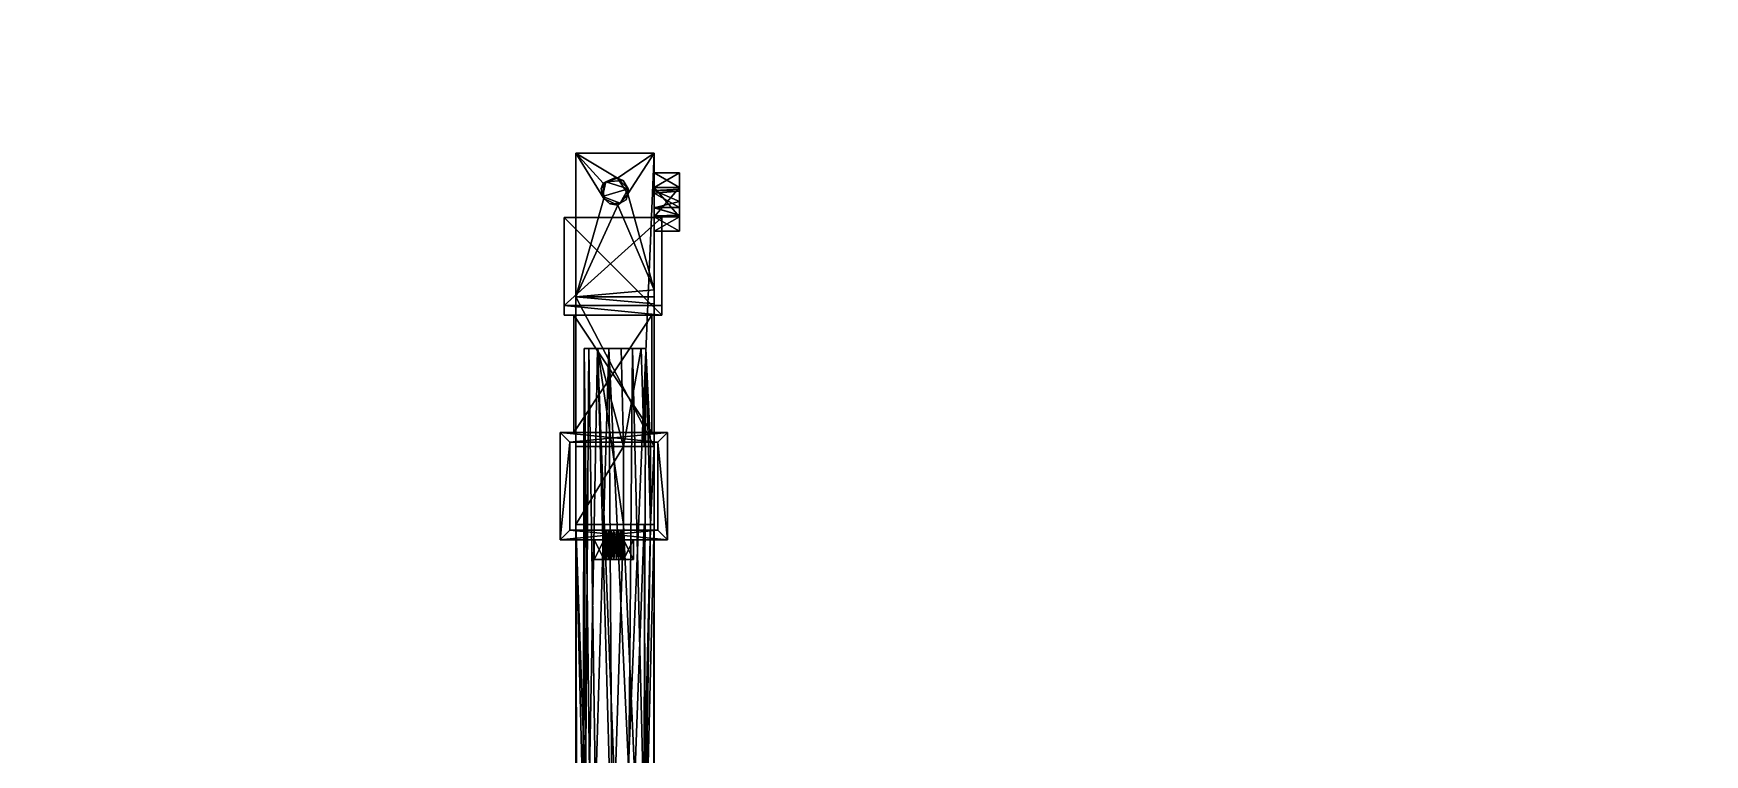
# Model space of a CAD drawing. Extents: x -0.49 to 9.23, y -10.21 to -5.83.
# Drawn here: x 0.23 to 1.085, y -9.499 to -9.13 of the extents above; entities that cross this region are included whole.
import ezdxf

# ---------------------------------------------------------------- set-up
doc = ezdxf.new("R2010")
doc.units = 0
doc.layers.add('ATK_Panel', color=7, linetype='Continuous')

# ---------------------------------------------------------------- blocks, each defined once
blk = doc.blocks.new('ATK_Braket')
for points in [[(-0.04877, 0.017533, 0.034195), (-0.04877, 0.030533, 0.034195), (-0.04127, 0.017533, 0.021205)], [(-0.04127, 0.017533, 0.021205), (-0.04877, 0.030533, 0.034195), (-0.04127, 0.030533, 0.021205)], [(-0.04127, 0.017533, 0.047185), (-0.04127, 0.030533, 0.047185), (-0.04877, 0.017533, 0.034195)], [(-0.04877, 0.017533, 0.034195), (-0.04127, 0.030533, 0.047185), (-0.04877, 0.030533, 0.034195)], [(-0.039242, 0.030533, 0.029729), (-0.04127, 0.030533, 0.021205), (-0.04877, 0.030533, 0.034195)], [(-0.039242, 0.030533, 0.029729), (-0.04877, 0.030533, 0.034195), (-0.040406, 0.030533, 0.036944)], [(-0.040406, 0.030533, 0.036944), (-0.04877, 0.030533, 0.034195), (-0.04127, 0.030533, 0.047185)], [(-0.04127, 0.017533, 0.021205), (-0.04127, 0.030533, 0.021205), (-0.02627, 0.017533, 0.021205)], [(-0.02627, 0.017533, 0.021205), (-0.04127, 0.030533, 0.021205), (-0.02627, 0.030533, 0.021205)], [(-0.02627, 0.017533, 0.047185), (-0.02627, 0.030533, 0.047185), (-0.04127, 0.017533, 0.047185)], [(-0.04127, 0.017533, 0.047185), (-0.02627, 0.030533, 0.047185), (-0.04127, 0.030533, 0.047185)], [(-0.031022, 0.030533, 0.027559), (-0.02627, 0.030533, 0.021205), (-0.04127, 0.030533, 0.021205)], [(-0.031022, 0.030533, 0.027559), (-0.04127, 0.030533, 0.021205), (-0.039242, 0.030533, 0.029729)], [(-0.040406, 0.030533, 0.036944), (-0.04127, 0.030533, 0.047185), (-0.034013, 0.030533, 0.041097)], [(-0.034013, 0.030533, 0.041097), (-0.04127, 0.030533, 0.047185), (-0.02627, 0.030533, 0.047185)], [(-0.039643, 0.017533, 0.037529), (-0.039242, 0.030533, 0.029729), (-0.040406, 0.030533, 0.036944)], [(-0.039643, 0.017533, 0.037529), (-0.040406, 0.030533, 0.036944), (-0.034013, 0.030533, 0.041097)], [(-0.039643, 0.017533, 0.037529), (-0.034013, 0.030533, 0.041097), (-0.030873, 0.017533, 0.040637)], [(-0.038236, 0.017533, 0.028723), (-0.039242, 0.030533, 0.029729), (-0.039643, 0.017533, 0.037529)], [(-0.038236, 0.017533, 0.028723), (-0.031022, 0.030533, 0.027559), (-0.039242, 0.030533, 0.029729)], [(-0.031022, 0.017533, 0.027559), (-0.031022, 0.030533, 0.027559), (-0.038236, 0.017533, 0.028723)], [(-0.030873, 0.017533, 0.040637), (-0.034013, 0.030533, 0.041097), (-0.027018, 0.030533, 0.034147)], [(-0.034013, 0.030533, 0.041097), (-0.02627, 0.030533, 0.047185), (-0.027018, 0.030533, 0.034147)], [(-0.026649, 0.017533, 0.033258), (-0.027018, 0.030533, 0.034147), (-0.031022, 0.017533, 0.027559)], [(-0.031022, 0.017533, 0.027559), (-0.027018, 0.030533, 0.034147), (-0.031022, 0.030533, 0.027559)], [(-0.027018, 0.030533, 0.034147), (-0.02627, 0.030533, 0.021205), (-0.031022, 0.030533, 0.027559)], [(-0.030873, 0.017533, 0.040637), (-0.027018, 0.030533, 0.034147), (-0.026649, 0.017533, 0.033258)], [(-0.027018, 0.030533, 0.034147), (-0.02627, 0.030533, 0.047185), (-0.01877, 0.030533, 0.034195)], [(-0.027018, 0.030533, 0.034147), (-0.01877, 0.030533, 0.034195), (-0.02627, 0.030533, 0.021205)], [(-0.02627, 0.017533, 0.021205), (-0.02627, 0.030533, 0.021205), (-0.01877, 0.017533, 0.034195)], [(-0.01877, 0.017533, 0.034195), (-0.02627, 0.030533, 0.021205), (-0.01877, 0.030533, 0.034195)], [(-0.01877, 0.017533, 0.034195), (-0.01877, 0.030533, 0.034195), (-0.02627, 0.017533, 0.047185)], [(-0.02627, 0.017533, 0.047185), (-0.01877, 0.030533, 0.034195), (-0.02627, 0.030533, 0.047185)], [(-0.045906, -0.001141, 0.014195), (-0.05877, -0.022467, 0.014195), (-0.05877, 0.017533, 0.014195)], [(-0.045906, -0.001141, 0.014195), (-0.05877, 0.017533, 0.014195), (-0.037944, 0.004169, 0.014195)], [(-0.037944, 0.004169, 0.014195), (-0.05877, 0.017533, 0.014195), (0.01123, 0.017533, 0.014195)], [(-0.05877, -0.022467, 0.054195), (0.896201, -0.022467, 0.054195), (-0.05877, 0.017533, 0.054195)], [(-0.05877, 0.017533, 0.054195), (0.896201, -0.022467, 0.054195), (0.898701, 0.017533, 0.054195)], [(-0.05877, -0.022467, 0.054195), (-0.05877, 0.017533, 0.054195), (-0.05877, -0.022467, 0.014195)], [(-0.05877, -0.022467, 0.014195), (-0.05877, 0.017533, 0.054195), (-0.05877, 0.017533, 0.014195)], [(-0.02627, 0.017533, 0.021205), (0.01123, 0.017533, 0.014195), (-0.05877, 0.017533, 0.014195)], [(-0.02627, 0.017533, 0.021205), (-0.05877, 0.017533, 0.014195), (-0.04127, 0.017533, 0.021205)], [(-0.04127, 0.017533, 0.021205), (-0.05877, 0.017533, 0.014195), (-0.04877, 0.017533, 0.034195)], [(-0.04877, 0.017533, 0.034195), (-0.05877, 0.017533, 0.014195), (-0.05877, 0.017533, 0.054195)], [(-0.04877, 0.017533, 0.034195), (-0.05877, 0.017533, 0.054195), (-0.04127, 0.017533, 0.047185)], [(-0.04127, 0.017533, 0.047185), (-0.05877, 0.017533, 0.054195), (-0.02627, 0.017533, 0.047185)], [(-0.02627, 0.017533, 0.047185), (-0.05877, 0.017533, 0.054195), (0.898701, 0.017533, 0.054195)], [(-0.030873, 0.017533, 0.040637), (-0.031022, 0.017533, 0.027559), (-0.039643, 0.017533, 0.037529)], [(-0.039643, 0.017533, 0.037529), (-0.031022, 0.017533, 0.027559), (-0.038236, 0.017533, 0.028723)], [(-0.037944, 0.004169, 0.014195), (0.01123, 0.017533, 0.014195), (-0.032085, -0.001044, 0.014195)], [(-0.032085, -0.001044, 0.014195), (0.01123, 0.017533, 0.014195), (0.01473, -0.022467, 0.014195)], [(-0.031022, 0.017533, 0.027559), (-0.030873, 0.017533, 0.040637), (-0.026649, 0.017533, 0.033258)], [(-0.01877, 0.017533, 0.034195), (0.01123, 0.017533, 0.014195), (-0.02627, 0.017533, 0.021205)], [(-0.02627, 0.017533, 0.047185), (0.898701, 0.017533, 0.054195), (0.13123, 0.017533, 0.014195)], [(0.01823, 0.017533, 0.014195), (-0.01877, 0.017533, 0.034195), (-0.02627, 0.017533, 0.047185)], [(0.01823, 0.017533, 0.014195), (-0.02627, 0.017533, 0.047185), (0.09123, 0.017533, 0.014195)], [(0.09123, 0.017533, 0.014195), (-0.02627, 0.017533, 0.047185), (0.13123, 0.017533, 0.014195)], [(0.019105, 0.021467, -0.581938), (0.019105, -0.028533, -0.581938), (-0.025895, 0.021467, -0.581938)], [(-0.025895, 0.021467, -0.581938), (0.019105, -0.028533, -0.581938), (-0.025895, -0.028533, -0.581938)], [(-0.025895, 0.021467, -0.581938), (-0.025895, 0.021467, -0.576938), (0.019105, 0.021467, -0.581938)], [(0.019105, 0.021467, -0.581938), (-0.025895, 0.021467, -0.576938), (0.024105, 0.021467, -0.576938)], [(-0.025895, -0.028533, -0.581938), (-0.025895, -0.028533, -0.576938), (-0.025895, 0.021467, -0.581938)], [(-0.025895, 0.021467, -0.581938), (-0.025895, -0.028533, -0.576938), (-0.025895, 0.021467, -0.576938)], [(-0.025895, 0.021467, -0.576938), (-0.025895, -0.028533, -0.576938), (0.024105, 0.021467, -0.576938)], [(0.024105, 0.021467, -0.576938), (-0.025895, -0.028533, -0.576938), (0.024105, -0.028533, -0.576938)], [(0.01123, 0.017533, 0.014195), (-0.01877, 0.017533, 0.034195), (0.01823, 0.017533, 0.014195)], [(0.01473, 0.017533, -0.045805), (0.01473, -0.022467, -0.045805), (0.01123, 0.017533, 0.014195)], [(0.01123, 0.017533, 0.014195), (0.01473, -0.022467, -0.045805), (0.01473, -0.022467, 0.014195)], [(0.01823, 0.017533, 0.014195), (0.01473, 0.017533, -0.045805), (0.01123, 0.017533, 0.014195)], [(0.01823, 0.017533, 0.014195), (0.09123, 0.017533, 0.014195), (0.01473, -0.022467, 0.014195)], [(0.01473, -0.022467, 0.014195), (0.09123, 0.017533, 0.014195), (0.09123, -0.022467, 0.014195)], [(0.01823, 0.017533, 0.014195), (0.01473, -0.022467, 0.014195), (0.01473, 0.017533, -0.045805)], [(0.01473, 0.017533, -0.045805), (0.01473, -0.022467, 0.014195), (0.01473, -0.022467, -0.045805)], [(0.019105, 0.021467, -0.626938), (0.024105, 0.021467, -0.626938), (0.019105, -0.028533, -0.626938)], [(0.019105, -0.028533, -0.626938), (0.024105, 0.021467, -0.626938), (0.024105, -0.028533, -0.626938)], [(0.019105, 0.021467, -0.581938), (0.019105, 0.021467, -0.626938), (0.019105, -0.028533, -0.581938)], [(0.019105, -0.028533, -0.581938), (0.019105, 0.021467, -0.626938), (0.019105, -0.028533, -0.626938)], [(0.019105, 0.021467, -0.581938), (0.024105, 0.021467, -0.576938), (0.024105, 0.021467, -0.626938)], [(0.024105, 0.021467, -0.626938), (0.019105, 0.021467, -0.626938), (0.019105, 0.021467, -0.581938)], [(0.024105, -0.028533, -0.626938), (0.024105, 0.021467, -0.626938), (0.024105, 0.016467, -0.621938)], [(0.024105, 0.016467, -0.621938), (0.024105, 0.021467, -0.626938), (0.024105, 0.021467, -0.576938)], [(0.024105, 0.016467, -0.621938), (0.024105, 0.021467, -0.576938), (0.024105, 0.016467, -0.581938)], [(0.024105, 0.016467, -0.581938), (0.024105, 0.021467, -0.576938), (0.024105, -0.028533, -0.576938)], [(0.084105, 0.024467, -0.579438), (0.084105, 0.016467, -0.581938), (0.084105, -0.030533, -0.579438)], [(0.084105, 0.024467, -0.579438), (0.084105, 0.024467, -0.624438), (0.084105, 0.016467, -0.581938)], [(0.084105, 0.016467, -0.581938), (0.084105, 0.024467, -0.624438), (0.084105, 0.016467, -0.621938)], [(0.084105, 0.016467, -0.621938), (0.084105, 0.024467, -0.624438), (0.084105, -0.030533, -0.624438)], [(0.139105, 0.024467, -0.579438), (0.139105, 0.024467, -0.624438), (0.084105, 0.024467, -0.579438)], [(0.084105, 0.024467, -0.579438), (0.139105, 0.024467, -0.624438), (0.084105, 0.024467, -0.624438)], [(0.084105, -0.030533, -0.579438), (0.089105, 0.019467, -0.579438), (0.084105, 0.024467, -0.579438)], [(0.084105, 0.024467, -0.579438), (0.089105, 0.019467, -0.579438), (0.139105, 0.024467, -0.579438)], [(0.139105, 0.024467, -0.624438), (0.089105, 0.019467, -0.624438), (0.084105, 0.024467, -0.624438)], [(0.084105, 0.024467, -0.624438), (0.089105, 0.019467, -0.624438), (0.089105, -0.025533, -0.624438)], [(0.084105, 0.024467, -0.624438), (0.089105, -0.025533, -0.624438), (0.084105, -0.030533, -0.624438)], [(0.084105, -0.030533, -0.579438), (0.089105, -0.025533, -0.579438), (0.089105, 0.019467, -0.579438)], [(0.139105, 0.024467, -0.579438), (0.089105, 0.019467, -0.579438), (0.134104, 0.019467, -0.579438)], [(0.089105, 0.019467, -0.624438), (0.139105, 0.024467, -0.624438), (0.134104, 0.019467, -0.624438)], [(0.089105, 0.019467, -0.579438), (0.089105, 0.019467, -0.624438), (0.134104, 0.019467, -0.579438)], [(0.134104, 0.019467, -0.579438), (0.089105, 0.019467, -0.624438), (0.134104, 0.019467, -0.624438)], [(0.089105, -0.025533, -0.579438), (0.089105, -0.025533, -0.624438), (0.089105, 0.019467, -0.579438)], [(0.089105, 0.019467, -0.579438), (0.089105, -0.025533, -0.624438), (0.089105, 0.019467, -0.624438)], [(0.09123, 0.01576, -0.744), (0.09123, 0.012448, -0.736611), (0.09123, 0.017533, 0.014195)], [(0.09123, 0.012448, -0.736611), (0.09123, 0.001979, -0.72695), (0.09123, 0.017533, 0.014195)], [(0.09123, 0.017533, 0.014195), (0.09123, 0.001979, -0.72695), (0.09123, -0.022467, 0.014195)], [(0.09123, 0.017533, 0.014195), (0.13123, 0.017533, 0.014195), (0.13123, 0.01576, -0.744)], [(0.13123, 0.01576, -0.744), (0.09123, 0.01576, -0.744), (0.09123, 0.017533, 0.014195)], [(0.13123, 0.01576, -0.744), (0.13123, 0.017533, 0.014195), (0.13123, 0.012448, -0.736611)], [(0.13123, 0.012448, -0.736611), (0.13123, 0.017533, 0.014195), (0.13123, 0.001979, -0.72695)], [(0.13123, 0.001979, -0.72695), (0.13123, 0.017533, 0.014195), (0.13123, -0.022467, 0.014195)], [(0.79123, 0.001033, 0.014195), (0.13123, -0.022467, 0.014195), (0.13123, 0.017533, 0.014195)], [(0.79123, 0.001033, 0.014195), (0.13123, 0.017533, 0.014195), (0.939071, 0.01608, 0.014195)], [(0.13123, 0.017533, 0.014195), (0.898701, 0.017533, 0.054195), (0.939071, 0.01608, 0.014195)], [(0.139105, 0.024467, -0.579438), (0.134104, -0.025533, -0.579438), (0.139105, -0.030533, -0.579438)], [(0.139105, 0.024467, -0.579438), (0.134104, 0.019467, -0.579438), (0.134104, -0.025533, -0.579438)], [(0.134104, 0.019467, -0.624438), (0.139105, 0.024467, -0.624438), (0.139105, -0.030533, -0.624438)], [(0.134104, -0.001739, -0.606768), (0.134104, 0.019467, -0.624438), (0.134104, -0.003033, -0.606938)], [(0.134104, -0.003033, -0.606938), (0.134104, 0.019467, -0.624438), (0.134104, -0.025533, -0.624438)], [(0.134104, -0.003033, -0.596938), (0.134104, -0.025533, -0.579438), (0.134104, 0.019467, -0.579438)], [(0.134104, -0.003033, -0.596938), (0.134104, 0.019467, -0.579438), (0.134104, -0.001739, -0.597108)], [(0.134104, -0.001739, -0.597108), (0.134104, 0.019467, -0.579438), (0.134104, -0.000533, -0.597608)], [(0.134104, -0.000533, -0.597608), (0.134104, 0.019467, -0.579438), (0.134104, 0.000502, -0.598402)], [(0.134104, 0.000502, -0.598402), (0.134104, 0.019467, -0.579438), (0.134104, 0.001297, -0.599438)], [(0.134104, 0.001297, -0.599438), (0.134104, 0.019467, -0.579438), (0.134104, 0.001796, -0.600644)], [(0.134104, 0.001796, -0.600644), (0.134104, 0.019467, -0.579438), (0.134104, 0.001967, -0.601938)], [(0.134104, 0.001967, -0.601938), (0.134104, 0.019467, -0.579438), (0.134104, 0.019467, -0.624438)], [(0.134104, 0.001967, -0.601938), (0.134104, 0.019467, -0.624438), (0.134104, 0.001796, -0.603232)], [(0.134104, 0.001796, -0.603232), (0.134104, 0.019467, -0.624438), (0.134104, 0.001297, -0.604438)], [(0.134104, 0.001297, -0.604438), (0.134104, 0.019467, -0.624438), (0.134104, 0.000502, -0.605474)], [(0.134104, 0.000502, -0.605474), (0.134104, 0.019467, -0.624438), (0.134104, -0.000533, -0.606268)], [(0.134104, -0.000533, -0.606268), (0.134104, 0.019467, -0.624438), (0.134104, -0.001739, -0.606768)], [(0.139105, -0.030533, -0.624438), (0.134104, -0.025533, -0.624438), (0.134104, 0.019467, -0.624438)], [(0.139105, -0.030533, -0.579438), (0.139105, 0.001967, -0.593278), (0.139105, 0.024467, -0.579438)], [(0.139105, 0.024467, -0.579438), (0.139105, 0.001967, -0.593278), (0.139105, 0.006967, -0.601938)], [(0.139105, 0.024467, -0.579438), (0.139105, 0.006967, -0.601938), (0.139105, 0.024467, -0.624438)], [(0.139105, 0.024467, -0.624438), (0.139105, 0.006967, -0.601938), (0.139105, 0.001967, -0.610598)], [(0.139105, 0.024467, -0.624438), (0.139105, 0.001967, -0.610598), (0.139105, -0.030533, -0.624438)], [(0.024105, 0.016467, -0.581938), (0.024105, -0.028533, -0.576938), (0.024105, -0.023533, -0.581938)], [(0.024105, -0.023533, -0.621938), (0.024105, -0.028533, -0.626938), (0.024105, 0.016467, -0.621938)], [(0.024105, 0.016467, -0.621938), (0.084105, 0.016467, -0.621938), (0.024105, -0.023533, -0.621938)], [(0.024105, -0.023533, -0.621938), (0.084105, 0.016467, -0.621938), (0.084105, -0.023533, -0.621938)], [(0.024105, 0.016467, -0.581938), (0.084105, 0.016467, -0.581938), (0.024105, 0.016467, -0.621938)], [(0.024105, 0.016467, -0.621938), (0.084105, 0.016467, -0.581938), (0.084105, 0.016467, -0.621938)], [(0.024105, -0.023533, -0.581938), (0.084105, -0.023533, -0.581938), (0.024105, 0.016467, -0.581938)], [(0.024105, 0.016467, -0.581938), (0.084105, -0.023533, -0.581938), (0.084105, 0.016467, -0.581938)], [(0.04123, 0.01334, -0.7454), (0.09123, 0.012448, -0.736611), (0.09123, 0.01576, -0.744)], [(0.04123, 0.01334, -0.7454), (0.09123, 0.01576, -0.744), (0.13123, 0.01576, -0.744)], [(0.04123, 0.01334, -0.7454), (0.13123, 0.01576, -0.744), (0.27866, 0.012235, -0.747732)], [(0.04123, 0.010924, -0.733307), (0.09123, 0.012448, -0.736611), (0.04123, 0.01334, -0.7454)], [(0.27866, 0.012235, -0.747732), (0.04123, 0.006497, -0.755661), (0.04123, 0.01334, -0.7454)], [(0.04123, 0.006497, -0.755661), (0.04123, -0.015857, -0.751234), (0.04123, 0.01334, -0.7454)], [(0.04123, 0.01334, -0.7454), (0.04123, -0.015857, -0.751234), (0.04123, -0.018274, -0.73914)], [(0.04123, 0.01334, -0.7454), (0.04123, -0.018274, -0.73914), (0.04123, 0.010924, -0.733307)], [(0.04123, 0.010924, -0.733307), (0.09123, 0.001979, -0.72695), (0.09123, 0.012448, -0.736611)], [(0.258387, 0.004648, -0.756728), (0.04123, 0.006497, -0.755661), (0.27866, 0.012235, -0.747732)], [(0.04123, 0.000663, -0.726464), (0.09123, 0.001979, -0.72695), (0.04123, 0.010924, -0.733307)], [(0.04123, 0.010924, -0.733307), (0.04123, -0.018274, -0.73914), (0.04123, -0.011431, -0.72888)], [(0.04123, 0.010924, -0.733307), (0.04123, -0.011431, -0.72888), (0.04123, 0.000663, -0.726464)], [(0.084105, -0.030533, -0.579438), (0.084105, 0.016467, -0.581938), (0.084105, -0.023533, -0.581938)], [(0.084105, 0.016467, -0.621938), (0.084105, -0.030533, -0.624438), (0.084105, -0.023533, -0.621938)], [(0.27866, 0.012235, -0.747732), (0.13123, 0.01576, -0.744), (0.293283, 0.013199, -0.733085)], [(0.293283, 0.013199, -0.733085), (0.13123, 0.01576, -0.744), (0.13123, 0.012448, -0.736611)], [(0.293283, 0.013199, -0.733085), (0.13123, 0.012448, -0.736611), (0.260986, 0.00765, -0.729794)], [(0.260986, 0.00765, -0.729794), (0.13123, 0.012448, -0.736611), (0.13123, 0.001979, -0.72695)], [(-0.045906, -0.001141, 0.014195), (-0.044854, 0.001802, -0.055394), (-0.046235, -0.002229, -0.055403)], [(-0.044091, -0.007207, -0.055498), (-0.046235, -0.002229, -0.055403), (-0.044854, 0.001802, -0.055394)], [(-0.037944, 0.004169, 0.014195), (-0.040495, 0.004257, -0.055409), (-0.045906, -0.001141, 0.014195)], [(-0.045906, -0.001141, 0.014195), (-0.040495, 0.004257, -0.055409), (-0.044854, 0.001802, -0.055394)], [(-0.044091, -0.007207, -0.055498), (-0.044854, 0.001802, -0.055394), (-0.040495, 0.004257, -0.055409)], [(-0.044091, -0.007207, -0.055498), (-0.040495, 0.004257, -0.055409), (-0.03666, -0.00877, -0.05549)], [(-0.033219, 0.000254, -0.05549), (-0.040495, 0.004257, -0.055409), (-0.034829, 0.003321, -0.055191)], [(-0.037944, 0.004169, 0.014195), (-0.034829, 0.003321, -0.055191), (-0.040495, 0.004257, -0.055409)], [(-0.03666, -0.00877, -0.05549), (-0.040495, 0.004257, -0.055409), (-0.033219, 0.000254, -0.05549)], [(-0.032085, -0.001044, 0.014195), (-0.033219, 0.000254, -0.05549), (-0.037944, 0.004169, 0.014195)], [(-0.037944, 0.004169, 0.014195), (-0.033219, 0.000254, -0.05549), (-0.034829, 0.003321, -0.055191)], [(-0.03666, -0.00877, -0.05549), (-0.033219, 0.000254, -0.05549), (-0.032838, -0.005118, -0.055266)], [(-0.032085, -0.001044, 0.014195), (-0.032838, -0.005118, -0.055266), (-0.033219, 0.000254, -0.05549)], [(0.04123, 0.006497, -0.755661), (0.258387, 0.004648, -0.756728), (0.04123, -0.005597, -0.758077)], [(0.04123, 0.006497, -0.755661), (0.04123, -0.005597, -0.758077), (0.04123, -0.015857, -0.751234)], [(0.04123, -0.005597, -0.758077), (0.258387, 0.004648, -0.756728), (0.270483, -0.004068, -0.75774)], [(0.09123, 0.001979, -0.72695), (0.04123, 0.000663, -0.726464), (0.04123, -0.011431, -0.72888)], [(0.09123, 0.001979, -0.72695), (0.04123, -0.011431, -0.72888), (0.13123, 0.001979, -0.72695)], [(0.13123, 0.001979, -0.72695), (0.04123, -0.011431, -0.72888), (0.268675, -0.002467, -0.725474)], [(0.09123, -0.022467, 0.014195), (0.09123, 0.001979, -0.72695), (0.09123, -0.022467, -0.725805)], [(0.13123, 0.001979, -0.72695), (0.13123, -0.022467, -0.725805), (0.09123, 0.001979, -0.72695)], [(0.09123, 0.001979, -0.72695), (0.13123, -0.022467, -0.725805), (0.09123, -0.022467, -0.725805)], [(0.260986, 0.00765, -0.729794), (0.13123, 0.001979, -0.72695), (0.268675, -0.002467, -0.725474)], [(0.13123, 0.001979, -0.72695), (0.13123, -0.022467, 0.014195), (0.13123, -0.022467, -0.725805)], [(0.79123, -0.005967, 0.014195), (0.13123, -0.022467, 0.014195), (0.79123, 0.001033, 0.014195)], [(0.134104, 0.001796, -0.603232), (0.149105, 0.001796, -0.603232), (0.134104, 0.001967, -0.601938)], [(0.134104, 0.001967, -0.601938), (0.149105, 0.001796, -0.603232), (0.149105, 0.001967, -0.601938)], [(0.134104, 0.001967, -0.601938), (0.149105, 0.001967, -0.601938), (0.134104, 0.001796, -0.600644)], [(0.134104, 0.001796, -0.600644), (0.149105, 0.001967, -0.601938), (0.149105, 0.001796, -0.600644)], [(0.134104, 0.001297, -0.604438), (0.149105, 0.001297, -0.604438), (0.134104, 0.001796, -0.603232)], [(0.134104, 0.001796, -0.603232), (0.149105, 0.001297, -0.604438), (0.149105, 0.001796, -0.603232)], [(0.134104, 0.001796, -0.600644), (0.149105, 0.001796, -0.600644), (0.134104, 0.001297, -0.599438)], [(0.134104, 0.001297, -0.599438), (0.149105, 0.001796, -0.600644), (0.149105, 0.001297, -0.599438)], [(0.134104, 0.000502, -0.605474), (0.149105, 0.000502, -0.605474), (0.134104, 0.001297, -0.604438)], [(0.134104, 0.001297, -0.604438), (0.149105, 0.000502, -0.605474), (0.149105, 0.001297, -0.604438)], [(0.134104, 0.001297, -0.599438), (0.149105, 0.001297, -0.599438), (0.134104, 0.000502, -0.598402)], [(0.134104, 0.000502, -0.598402), (0.149105, 0.001297, -0.599438), (0.149105, 0.000502, -0.598402)], [(0.134104, -0.000533, -0.606268), (0.149105, -0.000533, -0.606268), (0.134104, 0.000502, -0.605474)], [(0.134104, 0.000502, -0.605474), (0.149105, -0.000533, -0.606268), (0.149105, 0.000502, -0.605474)], [(0.134104, 0.000502, -0.598402), (0.149105, 0.000502, -0.598402), (0.134104, -0.000533, -0.597608)], [(0.134104, -0.000533, -0.597608), (0.149105, 0.000502, -0.598402), (0.149105, -0.000533, -0.597608)], [(0.139105, 0.001967, -0.593278), (0.149105, 0.001967, -0.593278), (0.139105, 0.006967, -0.601938)], [(0.139105, 0.006967, -0.601938), (0.149105, 0.001967, -0.593278), (0.149105, 0.006967, -0.601938)], [(0.139105, 0.006967, -0.601938), (0.149105, 0.006967, -0.601938), (0.139105, 0.001967, -0.610598)], [(0.139105, 0.001967, -0.610598), (0.149105, 0.006967, -0.601938), (0.149105, 0.001967, -0.610598)], [(0.139105, -0.030533, -0.624438), (0.139105, 0.001967, -0.610598), (0.139105, -0.008033, -0.610598)], [(0.139105, -0.030533, -0.579438), (0.139105, -0.008033, -0.593278), (0.139105, 0.001967, -0.593278)], [(0.139105, -0.008033, -0.593278), (0.149105, -0.008033, -0.593278), (0.139105, 0.001967, -0.593278)], [(0.139105, 0.001967, -0.593278), (0.149105, -0.008033, -0.593278), (0.149105, 0.001967, -0.593278)], [(0.139105, 0.001967, -0.610598), (0.149105, 0.001967, -0.610598), (0.139105, -0.008033, -0.610598)], [(0.139105, -0.008033, -0.610598), (0.149105, 0.001967, -0.610598), (0.149105, -0.008033, -0.610598)], [(0.149105, 0.001297, -0.604438), (0.149105, 0.001967, -0.610598), (0.149105, 0.006967, -0.601938)], [(0.149105, 0.001297, -0.604438), (0.149105, 0.006967, -0.601938), (0.149105, 0.001796, -0.603232)], [(0.149105, 0.001796, -0.603232), (0.149105, 0.006967, -0.601938), (0.149105, 0.001967, -0.601938)], [(0.149105, 0.001967, -0.601938), (0.149105, 0.006967, -0.601938), (0.149105, 0.001796, -0.600644)], [(0.149105, 0.001796, -0.600644), (0.149105, 0.006967, -0.601938), (0.149105, 0.001297, -0.599438)], [(0.149105, 0.001297, -0.599438), (0.149105, 0.006967, -0.601938), (0.149105, 0.001967, -0.593278)], [(0.149105, -0.001739, -0.597108), (0.149105, 0.001967, -0.593278), (0.149105, -0.003033, -0.596938)], [(0.149105, -0.003033, -0.596938), (0.149105, 0.001967, -0.593278), (0.149105, -0.008033, -0.593278)], [(0.149105, -0.003033, -0.606938), (0.149105, -0.008033, -0.610598), (0.149105, 0.001967, -0.610598)], [(0.149105, -0.003033, -0.606938), (0.149105, 0.001967, -0.610598), (0.149105, -0.001739, -0.606768)], [(0.149105, -0.001739, -0.606768), (0.149105, 0.001967, -0.610598), (0.149105, -0.000533, -0.606268)], [(0.149105, -0.000533, -0.606268), (0.149105, 0.001967, -0.610598), (0.149105, 0.000502, -0.605474)], [(0.149105, 0.000502, -0.605474), (0.149105, 0.001967, -0.610598), (0.149105, 0.001297, -0.604438)], [(0.149105, 0.001297, -0.599438), (0.149105, 0.001967, -0.593278), (0.149105, 0.000502, -0.598402)], [(0.149105, 0.000502, -0.598402), (0.149105, 0.001967, -0.593278), (0.149105, -0.000533, -0.597608)], [(0.149105, -0.000533, -0.597608), (0.149105, 0.001967, -0.593278), (0.149105, -0.001739, -0.597108)], [(-0.043345, -0.008553, 0.014195), (-0.05877, -0.022467, 0.014195), (-0.045906, -0.001141, 0.014195)], [(-0.035516, -0.008096, 0.014195), (0.01473, -0.022467, 0.014195), (-0.05877, -0.022467, 0.014195)], [(-0.035516, -0.008096, 0.014195), (-0.05877, -0.022467, 0.014195), (-0.043345, -0.008553, 0.014195)], [(-0.045906, -0.001141, 0.014195), (-0.046235, -0.002229, -0.055403), (-0.044091, -0.007207, -0.055498)], [(-0.045906, -0.001141, 0.014195), (-0.044091, -0.007207, -0.055498), (-0.043345, -0.008553, 0.014195)], [(-0.03666, -0.00877, -0.05549), (-0.04067, -0.009522, -0.055186), (-0.044091, -0.007207, -0.055498)], [(-0.043345, -0.008553, 0.014195), (-0.044091, -0.007207, -0.055498), (-0.04067, -0.009522, -0.055186)], [(-0.043345, -0.008553, 0.014195), (-0.04067, -0.009522, -0.055186), (-0.035516, -0.008096, 0.014195)], [(-0.035516, -0.008096, 0.014195), (-0.04067, -0.009522, -0.055186), (-0.03666, -0.00877, -0.05549)], [(-0.035516, -0.008096, 0.014195), (-0.03666, -0.00877, -0.05549), (-0.032838, -0.005118, -0.055266)], [(-0.032085, -0.001044, 0.014195), (0.01473, -0.022467, 0.014195), (-0.035516, -0.008096, 0.014195)], [(-0.035516, -0.008096, 0.014195), (-0.032838, -0.005118, -0.055266), (-0.032085, -0.001044, 0.014195)], [(0.04123, -0.011431, -0.72888), (0.283987, -0.004529, -0.724011), (0.268675, -0.002467, -0.725474)], [(0.04123, -0.005597, -0.758077), (0.270483, -0.004068, -0.75774), (0.27031, -0.012425, -0.754579)], [(0.04123, -0.011431, -0.72888), (0.258387, -0.015445, -0.732312), (0.283987, -0.004529, -0.724011)], [(0.04123, -0.005597, -0.758077), (0.27031, -0.012425, -0.754579), (0.04123, -0.015857, -0.751234)], [(0.79123, -0.005967, 0.014195), (0.939706, -0.020265, 0.014195), (0.13123, -0.022467, 0.014195)], [(0.134104, -0.001739, -0.606768), (0.149105, -0.001739, -0.606768), (0.134104, -0.000533, -0.606268)], [(0.134104, -0.000533, -0.606268), (0.149105, -0.001739, -0.606768), (0.149105, -0.000533, -0.606268)], [(0.134104, -0.000533, -0.597608), (0.149105, -0.000533, -0.597608), (0.134104, -0.001739, -0.597108)], [(0.134104, -0.001739, -0.597108), (0.149105, -0.000533, -0.597608), (0.149105, -0.001739, -0.597108)], [(0.134104, -0.003033, -0.606938), (0.149105, -0.003033, -0.606938), (0.134104, -0.001739, -0.606768)], [(0.134104, -0.001739, -0.606768), (0.149105, -0.003033, -0.606938), (0.149105, -0.001739, -0.606768)], [(0.134104, -0.001739, -0.597108), (0.149105, -0.001739, -0.597108), (0.134104, -0.003033, -0.596938)], [(0.134104, -0.003033, -0.596938), (0.149105, -0.001739, -0.597108), (0.149105, -0.003033, -0.596938)], [(0.134104, -0.003033, -0.606938), (0.134104, -0.025533, -0.624438), (0.134104, -0.004327, -0.606768)], [(0.134104, -0.004327, -0.597108), (0.134104, -0.025533, -0.579438), (0.134104, -0.003033, -0.596938)], [(0.134104, -0.004327, -0.606768), (0.149105, -0.004327, -0.606768), (0.134104, -0.003033, -0.606938)], [(0.134104, -0.003033, -0.606938), (0.149105, -0.004327, -0.606768), (0.149105, -0.003033, -0.606938)], [(0.134104, -0.003033, -0.596938), (0.149105, -0.003033, -0.596938), (0.134104, -0.004327, -0.597108)], [(0.134104, -0.004327, -0.597108), (0.149105, -0.003033, -0.596938), (0.149105, -0.004327, -0.597108)], [(0.134104, -0.004327, -0.606768), (0.134104, -0.025533, -0.624438), (0.134104, -0.005533, -0.606268)], [(0.134104, -0.005533, -0.597608), (0.134104, -0.025533, -0.579438), (0.134104, -0.004327, -0.597108)], [(0.134104, -0.004327, -0.597108), (0.149105, -0.004327, -0.597108), (0.134104, -0.005533, -0.597608)], [(0.134104, -0.005533, -0.597608), (0.149105, -0.004327, -0.597108), (0.149105, -0.005533, -0.597608)], [(0.134104, -0.005533, -0.606268), (0.149105, -0.005533, -0.606268), (0.134104, -0.004327, -0.606768)], [(0.134104, -0.004327, -0.606768), (0.149105, -0.005533, -0.606268), (0.149105, -0.004327, -0.606768)], [(0.134104, -0.005533, -0.606268), (0.134104, -0.025533, -0.624438), (0.134104, -0.006569, -0.605474)], [(0.134104, -0.006569, -0.598402), (0.134104, -0.025533, -0.579438), (0.134104, -0.005533, -0.597608)], [(0.134104, -0.005533, -0.597608), (0.149105, -0.005533, -0.597608), (0.134104, -0.006569, -0.598402)], [(0.134104, -0.006569, -0.598402), (0.149105, -0.005533, -0.597608), (0.149105, -0.006569, -0.598402)], [(0.134104, -0.006569, -0.605474), (0.149105, -0.006569, -0.605474), (0.134104, -0.005533, -0.606268)], [(0.134104, -0.005533, -0.606268), (0.149105, -0.006569, -0.605474), (0.149105, -0.005533, -0.606268)], [(0.134104, -0.006569, -0.605474), (0.134104, -0.025533, -0.624438), (0.134104, -0.007363, -0.604438)], [(0.134104, -0.007363, -0.599438), (0.134104, -0.025533, -0.579438), (0.134104, -0.006569, -0.598402)], [(0.134104, -0.006569, -0.598402), (0.149105, -0.006569, -0.598402), (0.134104, -0.007363, -0.599438)], [(0.134104, -0.007363, -0.599438), (0.149105, -0.006569, -0.598402), (0.149105, -0.007363, -0.599438)], [(0.134104, -0.007363, -0.604438), (0.149105, -0.007363, -0.604438), (0.134104, -0.006569, -0.605474)], [(0.134104, -0.006569, -0.605474), (0.149105, -0.007363, -0.604438), (0.149105, -0.006569, -0.605474)], [(0.134104, -0.007363, -0.604438), (0.134104, -0.025533, -0.624438), (0.134104, -0.007863, -0.603232)], [(0.134104, -0.007863, -0.600644), (0.134104, -0.025533, -0.579438), (0.134104, -0.007363, -0.599438)], [(0.134104, -0.007363, -0.599438), (0.149105, -0.007363, -0.599438), (0.134104, -0.007863, -0.600644)], [(0.134104, -0.007863, -0.600644), (0.149105, -0.007363, -0.599438), (0.149105, -0.007863, -0.600644)], [(0.134104, -0.007863, -0.603232), (0.149105, -0.007863, -0.603232), (0.134104, -0.007363, -0.604438)], [(0.134104, -0.007363, -0.604438), (0.149105, -0.007863, -0.603232), (0.149105, -0.007363, -0.604438)], [(0.134104, -0.007863, -0.603232), (0.134104, -0.025533, -0.624438), (0.134104, -0.008033, -0.601938)], [(0.134104, -0.008033, -0.601938), (0.134104, -0.025533, -0.579438), (0.134104, -0.007863, -0.600644)], [(0.134104, -0.007863, -0.600644), (0.149105, -0.007863, -0.600644), (0.134104, -0.008033, -0.601938)], [(0.134104, -0.008033, -0.601938), (0.149105, -0.007863, -0.600644), (0.149105, -0.008033, -0.601938)], [(0.134104, -0.008033, -0.601938), (0.149105, -0.008033, -0.601938), (0.134104, -0.007863, -0.603232)], [(0.134104, -0.007863, -0.603232), (0.149105, -0.008033, -0.601938), (0.149105, -0.007863, -0.603232)], [(0.134104, -0.008033, -0.601938), (0.134104, -0.025533, -0.624438), (0.134104, -0.025533, -0.579438)], [(0.139105, -0.030533, -0.624438), (0.139105, -0.008033, -0.610598), (0.139105, -0.013033, -0.601938)], [(0.139105, -0.030533, -0.579438), (0.139105, -0.013033, -0.601938), (0.139105, -0.008033, -0.593278)], [(0.139105, -0.013033, -0.601938), (0.149105, -0.013033, -0.601938), (0.139105, -0.008033, -0.593278)], [(0.139105, -0.008033, -0.593278), (0.149105, -0.013033, -0.601938), (0.149105, -0.008033, -0.593278)], [(0.139105, -0.008033, -0.610598), (0.149105, -0.008033, -0.610598), (0.139105, -0.013033, -0.601938)], [(0.139105, -0.013033, -0.601938), (0.149105, -0.008033, -0.610598), (0.149105, -0.013033, -0.601938)], [(0.149105, -0.003033, -0.596938), (0.149105, -0.008033, -0.593278), (0.149105, -0.004327, -0.597108)], [(0.149105, -0.004327, -0.606768), (0.149105, -0.008033, -0.610598), (0.149105, -0.003033, -0.606938)], [(0.149105, -0.004327, -0.597108), (0.149105, -0.008033, -0.593278), (0.149105, -0.005533, -0.597608)], [(0.149105, -0.005533, -0.606268), (0.149105, -0.008033, -0.610598), (0.149105, -0.004327, -0.606768)], [(0.149105, -0.005533, -0.597608), (0.149105, -0.008033, -0.593278), (0.149105, -0.006569, -0.598402)], [(0.149105, -0.006569, -0.605474), (0.149105, -0.008033, -0.610598), (0.149105, -0.005533, -0.606268)], [(0.149105, -0.006569, -0.598402), (0.149105, -0.008033, -0.593278), (0.149105, -0.007363, -0.599438)], [(0.149105, -0.007363, -0.604438), (0.149105, -0.008033, -0.610598), (0.149105, -0.006569, -0.605474)], [(0.149105, -0.007363, -0.599438), (0.149105, -0.008033, -0.593278), (0.149105, -0.013033, -0.601938)], [(0.149105, -0.007363, -0.599438), (0.149105, -0.013033, -0.601938), (0.149105, -0.007863, -0.600644)], [(0.149105, -0.007863, -0.603232), (0.149105, -0.013033, -0.601938), (0.149105, -0.007363, -0.604438)], [(0.149105, -0.007363, -0.604438), (0.149105, -0.013033, -0.601938), (0.149105, -0.008033, -0.610598)], [(0.149105, -0.007863, -0.600644), (0.149105, -0.013033, -0.601938), (0.149105, -0.008033, -0.601938)], [(0.149105, -0.008033, -0.601938), (0.149105, -0.013033, -0.601938), (0.149105, -0.007863, -0.603232)], [(0.04123, -0.018274, -0.73914), (0.258387, -0.015445, -0.732312), (0.04123, -0.011431, -0.72888)], [(0.04123, -0.015857, -0.751234), (0.27031, -0.012425, -0.754579), (0.269934, -0.01758, -0.747882)], [(0.04123, -0.018274, -0.73914), (0.269464, -0.018686, -0.739513), (0.258387, -0.015445, -0.732312)], [(0.04123, -0.015857, -0.751234), (0.269934, -0.01758, -0.747882), (0.04123, -0.018274, -0.73914)], [(0.139105, -0.030533, -0.624438), (0.139105, -0.013033, -0.601938), (0.139105, -0.030533, -0.579438)], [(0.01473, -0.022467, 0.014195), (-0.05877, -0.022467, 0.054195), (-0.05877, -0.022467, 0.014195)], [(0.01473, -0.022467, 0.014195), (0.09123, -0.022467, 0.014195), (-0.05877, -0.022467, 0.054195)], [(-0.05877, -0.022467, 0.054195), (0.09123, -0.022467, 0.014195), (0.13123, -0.022467, 0.014195)], [(-0.05877, -0.022467, 0.054195), (0.13123, -0.022467, 0.014195), (0.896201, -0.022467, 0.054195)], [(0.024105, -0.023533, -0.581938), (0.024105, -0.028533, -0.576938), (0.024105, -0.028533, -0.626938)], [(0.024105, -0.023533, -0.581938), (0.024105, -0.028533, -0.626938), (0.024105, -0.023533, -0.621938)], [(0.024105, -0.023533, -0.621938), (0.084105, -0.023533, -0.621938), (0.024105, -0.023533, -0.581938)], [(0.024105, -0.023533, -0.581938), (0.084105, -0.023533, -0.621938), (0.084105, -0.023533, -0.581938)], [(0.04123, -0.018274, -0.73914), (0.269934, -0.01758, -0.747882), (0.269464, -0.018686, -0.739513)], [(0.084105, -0.030533, -0.579438), (0.084105, -0.023533, -0.581938), (0.084105, -0.023533, -0.621938)], [(0.084105, -0.023533, -0.621938), (0.084105, -0.030533, -0.624438), (0.084105, -0.030533, -0.579438)], [(0.139105, -0.030533, -0.579438), (0.089105, -0.025533, -0.579438), (0.084105, -0.030533, -0.579438)], [(0.084105, -0.030533, -0.624438), (0.089105, -0.025533, -0.624438), (0.139105, -0.030533, -0.624438)], [(0.134104, -0.025533, -0.579438), (0.134104, -0.025533, -0.624438), (0.089105, -0.025533, -0.579438)], [(0.089105, -0.025533, -0.579438), (0.134104, -0.025533, -0.624438), (0.089105, -0.025533, -0.624438)], [(0.139105, -0.030533, -0.579438), (0.134104, -0.025533, -0.579438), (0.089105, -0.025533, -0.579438)], [(0.139105, -0.030533, -0.624438), (0.089105, -0.025533, -0.624438), (0.134104, -0.025533, -0.624438)], [(0.09123, -0.022467, 0.014195), (0.09123, -0.022467, -0.725805), (0.13123, -0.022467, 0.014195)], [(0.13123, -0.022467, 0.014195), (0.09123, -0.022467, -0.725805), (0.13123, -0.022467, -0.725805)], [(0.896201, -0.022467, 0.054195), (0.13123, -0.022467, 0.014195), (0.939706, -0.020265, 0.014195)], [(0.019105, -0.028533, -0.581938), (0.024105, -0.028533, -0.576938), (-0.025895, -0.028533, -0.576938)], [(0.019105, -0.028533, -0.581938), (-0.025895, -0.028533, -0.576938), (-0.025895, -0.028533, -0.581938)], [(0.024105, -0.028533, -0.626938), (0.024105, -0.028533, -0.576938), (0.019105, -0.028533, -0.581938)], [(0.019105, -0.028533, -0.581938), (0.019105, -0.028533, -0.626938), (0.024105, -0.028533, -0.626938)], [(0.084105, -0.030533, -0.579438), (0.084105, -0.030533, -0.624438), (0.139105, -0.030533, -0.579438)], [(0.139105, -0.030533, -0.579438), (0.084105, -0.030533, -0.624438), (0.139105, -0.030533, -0.624438)]]:
    blk.add_3dface(points)

msp = doc.modelspace()

# ---------------------------------------------------------------- block references
at = {"layer": 'ATK_Panel', "rotation": 270}
msp.add_blockref('ATK_Braket', (0.53, -9.25, 4.7), dxfattribs=at)

doc.saveas('drawing.dxf')
